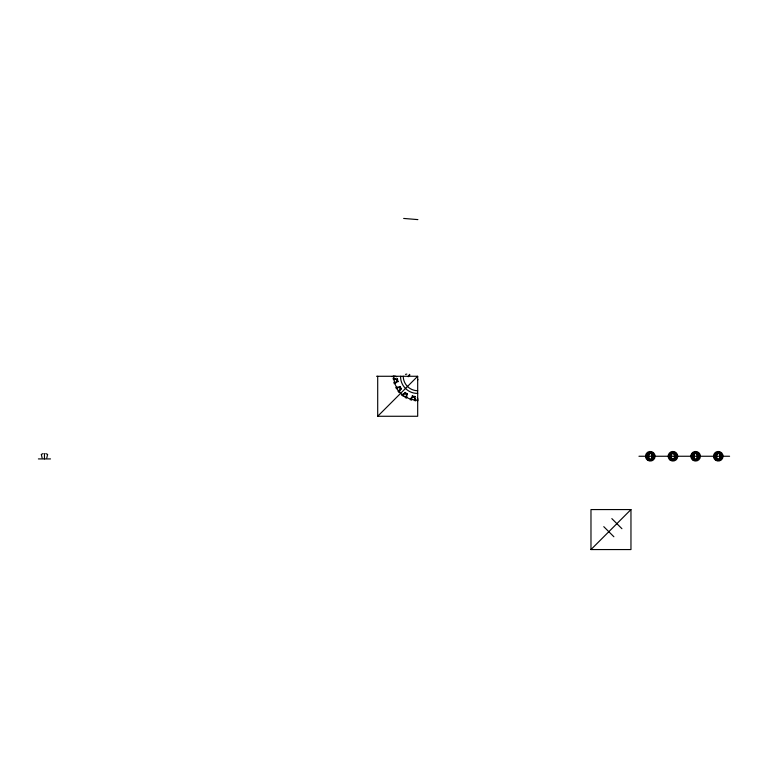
<?xml version="1.0" encoding="UTF-8"?>
<svg xmlns="http://www.w3.org/2000/svg" width="768" height="768" viewBox="0 0 768 768"><rect width="100%" height="100%" fill="white"/><g stroke="black" fill="none" stroke-linecap="round" stroke-linejoin="round"><path stroke-width="1.15" d="M411.466 400.138L412.32 395.866M414.288 400.685L415.094 396.403M649.267 453.792L647.626 456.25L649.267 458.717M652.646 457.507A2.026 1.517 -56.2 0 1 652.176 458.141A2.026 1.498 -33.8 0 1 651.542 458.592L652.954 456.25L651.542 453.898M670.608 455.002A2.026 1.498 -56.2 0 1 671.069 454.368A2.026 1.517 -33.8 0 1 671.693 453.888L670.282 456.25L671.693 458.602A2.026 1.517 33.8 0 1 671.059 458.141A2.026 1.498 56.2 0 1 670.608 457.507M673.968 458.717L675.619 456.25L673.968 453.792M694.589 453.792L692.947 456.25L694.589 458.717M697.968 457.507A2.026 1.517 -56.2 0 1 697.498 458.141A2.026 1.498 -33.8 0 1 696.864 458.592L698.275 456.25L696.864 453.898M715.93 455.002A2.026 1.498 -56.2 0 1 716.39 454.368A2.026 1.517 -33.8 0 1 717.014 453.888L715.603 456.25L717.014 458.602A2.026 1.517 33.8 0 1 716.381 458.141A2.026 1.498 56.2 0 1 715.93 457.507M719.29 458.717L720.931 456.25L719.29 453.792M405.158 397.594L407.53 393.936M408.192 376.752L409.565 374.323L409.872 375.13M417.917 379.565L417.523 380.256M402.758 396.019L405.168 392.39M404.16 396.49L404.275 396.326A23.107 23.107 0 0 1 397.574 389.654L394.608 383.155L393.619 376.272M46.79 457.901L47.626 454.435L45.811 453.59M377.702 416.266L417.686 376.272L417.686 416.266L377.702 416.266L377.702 376.272M590.976 549.562L630.96 509.568L590.976 509.568L590.976 549.562L630.96 549.562L630.96 509.568M397.939 391.2L401.568 388.79M396.365 388.8L400.022 386.429M405.456 374.362L406.838 374.074M393.821 382.493L398.093 381.638M393.274 379.67L397.555 378.864M43.104 453.59L41.29 454.435L42.125 457.901M376.55 376.272L417.686 376.272M638.957 456.25L729.6 456.25M38.4 458.918L50.515 458.918M417.686 393.36C408.403 393.782 400.176 385.555 400.598 376.272M417.686 400.339L410.803 399.36L404.304 396.384M417.686 390.701L416.342 390.634A14.669 14.669 0 0 1 410.957 389.021A14.294 14.294 0 0 1 404.938 383.002A14.669 14.669 0 0 1 403.325 377.616L403.267 376.272M403.651 218.438L417.888 219.61M412.282 395.971L415.094 396.518M405.091 392.467L407.491 394.042M611.827 518.602L621.926 528.701M603.773 526.656L613.882 536.755M399.917 386.467L401.491 388.867M397.44 378.864L397.997 381.677M44.458 453.6L44.458 458.899M393.024 378.528A2.669 2.63 79 0 1 396.653 380.477A2.669 2.63 79 0 1 394.022 383.645M395.702 387.84A2.669 2.63 56.7 0 1 399.802 388.262A2.669 2.63 56.7 0 1 398.563 392.198M401.77 395.395A2.669 2.63 33.3 0 1 405.696 394.166A2.669 2.63 33.3 0 1 406.118 398.256M410.314 399.936A2.669 2.63 11 0 1 413.482 397.306A2.669 2.63 11 0 1 415.43 400.934M392.141 376.666A4.8 4.733 79 0 1 396.682 376.781M417.341 397.574A4.8 4.733 11 0 1 417.437 401.51M720.73 455.232A2.006 1.498 78.8 0 1 720.931 456.25A2.006 1.498 -78.8 0 1 720.73 457.267M720.624 454.992A2.026 1.517 56.2 0 0 720.163 454.358A2.026 1.498 33.8 0 0 719.52 453.907M720.624 457.507A2.026 1.517 -56.2 0 1 720.163 458.141A2.026 1.498 -33.8 0 1 719.52 458.592M715.805 455.232A2.006 1.507 -78.7 0 0 715.603 456.25A2.006 1.507 78.7 0 0 715.805 457.277M698.064 455.232A2.006 1.498 78.8 0 1 698.266 456.25A2.006 1.498 -78.8 0 1 698.064 457.267M697.968 454.992A2.026 1.517 56.2 0 0 697.498 454.358A2.026 1.498 33.8 0 0 696.864 453.907M694.349 453.888A2.026 1.517 -33.8 0 0 693.715 454.358A2.026 1.498 -56.2 0 0 693.264 455.002M694.349 458.611A2.026 1.517 33.8 0 1 693.715 458.141A2.026 1.498 56.2 0 1 693.264 457.507M693.149 455.232A2.006 1.507 -78.7 0 0 692.938 456.25A2.006 1.507 78.7 0 0 693.149 457.277M675.408 455.232A2.006 1.498 78.8 0 1 675.61 456.25A2.006 1.498 -78.8 0 1 675.408 457.267M675.312 454.992A2.026 1.517 56.2 0 0 674.842 454.358A2.026 1.498 33.8 0 0 674.198 453.907M675.312 457.507A2.026 1.517 -56.2 0 1 674.842 458.141A2.026 1.498 -33.8 0 1 674.198 458.592M670.483 455.232A2.006 1.507 -78.7 0 0 670.282 456.25A2.006 1.507 78.7 0 0 670.483 457.277M652.742 455.232A2.006 1.498 78.8 0 1 652.944 456.25A2.006 1.498 -78.8 0 1 652.742 457.267M652.646 454.992A2.026 1.517 56.2 0 0 652.176 454.358A2.026 1.498 33.8 0 0 651.542 453.907M649.027 453.888A2.026 1.517 -33.8 0 0 648.394 454.358A2.026 1.498 -56.2 0 0 647.942 455.002M649.027 458.611A2.026 1.517 33.8 0 1 648.394 458.141A2.026 1.498 56.2 0 1 647.942 457.507M647.827 455.232A2.006 1.507 -78.7 0 0 647.626 456.25A2.006 1.507 78.7 0 0 647.827 457.277M651.725 452.486L648.854 452.486L648.854 460.013L651.725 460.013L651.725 452.486M674.381 452.486L671.51 452.486L671.51 460.013L674.381 460.013L674.381 452.486M697.046 452.486L694.176 452.486L694.176 460.013L697.046 460.013L697.046 452.486M719.702 452.486L716.832 452.486L716.832 460.013L719.702 460.013L719.702 452.486M715.584 460.224A4.8 4.8 0 0 0 723.053 456.595A4.8 4.8 0 0 0 716.17 451.939A4.8 4.8 0 0 0 715.584 460.224M693.206 460.406A4.8 4.8 0 0 0 700.406 456.25A4.8 4.8 0 0 0 693.206 452.093A4.8 4.8 0 0 0 693.206 460.406M670.262 460.224A4.8 4.8 0 0 0 677.731 456.595A4.8 4.8 0 0 0 670.848 451.939A4.8 4.8 0 0 0 670.262 460.224M647.885 460.406A4.8 4.8 0 0 0 655.085 456.25A4.8 4.8 0 0 0 647.885 452.093A4.8 4.8 0 0 0 647.885 460.406M716.266 459.715A4.003 4.003 0 0 0 722.266 456.25A4.003 4.003 0 0 0 716.266 452.784A4.003 4.003 0 0 0 716.266 459.715M693.61 459.715A4.003 4.003 0 0 0 699.61 456.25A4.003 4.003 0 0 0 693.61 452.784A4.003 4.003 0 0 0 693.61 459.715M648.048 459.562A4.003 4.003 0 0 0 654.278 456.538A4.003 4.003 0 0 0 648.538 452.65A4.003 4.003 0 0 0 648.048 459.562M670.954 459.715A4.003 4.003 0 0 0 676.944 456.25A4.003 4.003 0 0 0 670.954 452.784A4.003 4.003 0 0 0 670.954 459.715M716.928 458.563A2.669 2.669 0 0 0 720.941 456.25A2.669 2.669 0 0 0 716.938 453.936A2.669 2.669 0 0 0 716.928 458.563M694.272 458.563A2.669 2.669 0 0 0 698.275 456.25A2.669 2.669 0 0 0 694.272 453.936A2.669 2.669 0 0 0 694.272 458.563M671.606 458.563A2.669 2.669 0 0 0 675.619 456.25A2.669 2.669 0 0 0 671.616 453.936A2.669 2.669 0 0 0 671.606 458.563M648.95 458.563A2.669 2.669 0 0 0 652.954 456.25A2.669 2.669 0 0 0 648.95 453.936A2.669 2.669 0 0 0 648.95 458.563"/></g></svg>
